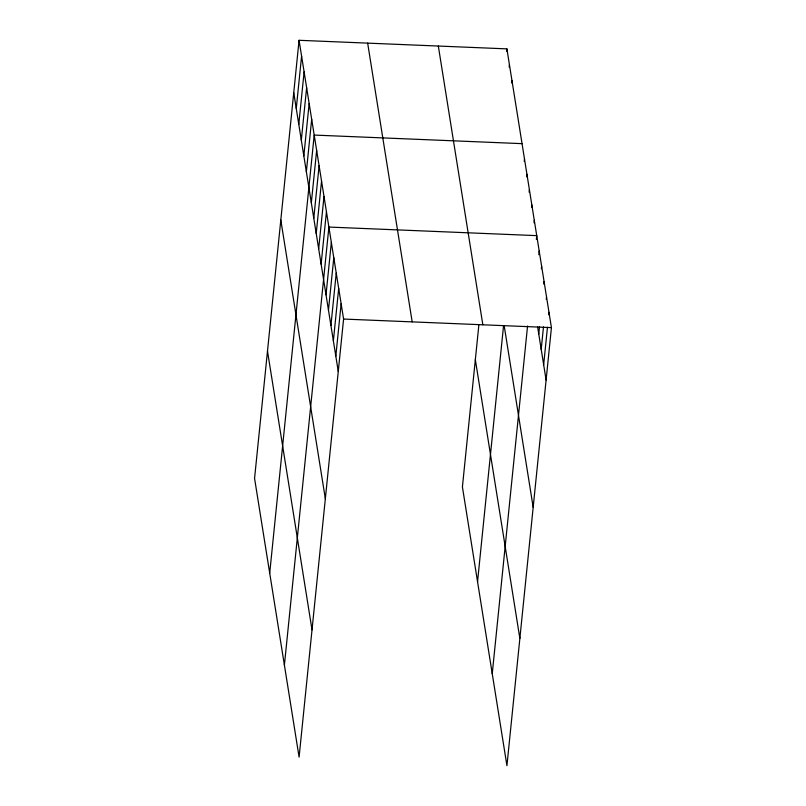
<?xml version="1.0" encoding="UTF-8"?>
<svg xmlns="http://www.w3.org/2000/svg" width="806" height="806" viewBox="0 0 806 806"><rect width="100%" height="100%" fill="white"/><g stroke="black" fill="none" stroke-linecap="round" stroke-linejoin="round"><path stroke-width="1.21" d="M299.066 40.3L254.565 478.381L299.097 757.126L343.588 319.055L299.066 40.3L506.903 48.874L551.435 327.619L506.934 765.7L462.412 486.945L478.915 324.475M296.265 108.528L301.595 56.098M298.784 124.326L304.114 71.895M301.313 140.113L306.633 87.683M303.832 155.911L309.161 103.48M306.361 171.708L311.68 119.278M269.708 573.157L314.209 135.076L522.046 143.649M311.328 202.84L316.657 150.41M313.776 218.164L319.105 165.734M316.224 233.498L321.554 181.068M318.672 248.832L324.002 196.402M321.12 264.166L326.45 211.736M284.397 665.141L328.898 227.06L536.736 235.634L536.363 239.382M326.017 294.825L331.347 242.394M328.465 310.159L333.795 257.729M330.913 325.483L336.243 273.053M333.372 340.817L338.691 288.387M335.82 356.151L341.14 303.721M506.652 51.372L506.903 48.874M509.18 67.16L509.432 64.671M511.699 82.958L511.951 80.459M477.545 581.72L503.549 325.765M524.243 161.472L524.494 158.973M526.691 176.806L526.943 174.308M529.139 192.14L529.391 189.642M531.587 207.464L531.839 204.976M534.035 222.799L534.287 220.3M492.244 673.715L527.557 325.997M538.811 254.706L539.184 250.968M541.38 268.791L541.632 266.292M538.761 334.057L539.516 326.571M543.828 284.125L544.08 281.626M541.209 349.391L543.486 326.924M546.277 299.459L546.539 296.961M543.657 364.725L547.465 327.266M548.725 314.783L548.987 312.295M343.588 319.055L551.435 327.619M537.632 326.984L546.105 380.049M504.173 325.695L533.179 507.317M438.323 46.043L482.844 324.798M475.339 359.688L519.86 638.433M367.657 43.131L412.178 321.876M293.737 92.73L338.268 371.485M280.81 219.998L325.342 498.743M267.491 351.114L312.023 629.869"/></g></svg>
